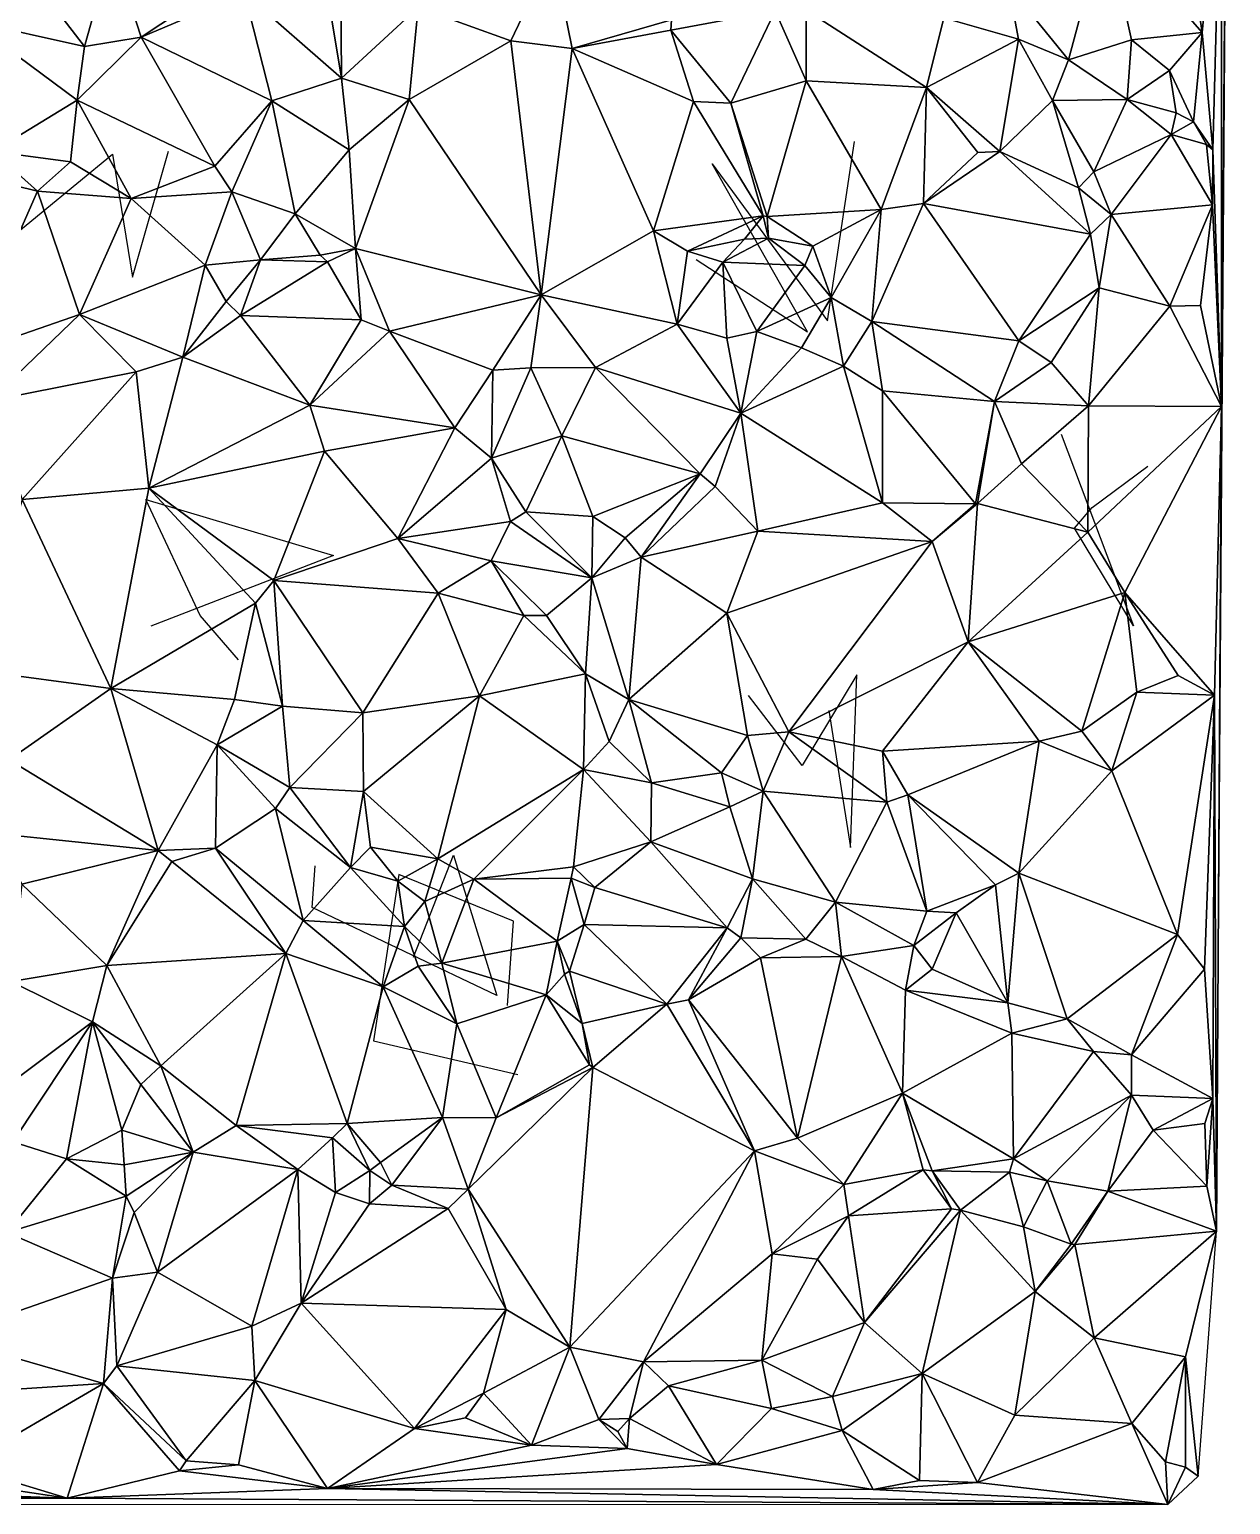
# Model space of a CAD drawing. Header units: metres. Extents: x -15 to 15, y -15.3 to 15.6.
# Drawn here: x 4.77 to 14.99, y -14.99 to -2.43 of the extents above; entities that cross this region are included whole.
import ezdxf

# ---------------------------------------------------------------- set-up
doc = ezdxf.new("R2010")
doc.units = ezdxf.units.M
doc.layers.add('CRACKS', color=1, linetype='Continuous')
doc.layers.add('STREET_MESH', color=7, linetype='Continuous')

msp = doc.modelspace()

# ---------------------------------------------------------------- linework, layer by layer
at = {"layer": 'CRACKS'}
for points in [[(4.381, -2.741, 0.1), (4.259, -4.491, 0.1), (5.475, -3.493, 0.1), (5.645, -4.541, 0.1), (5.953, -3.468, 0.1)], [(10.441, -4.391, 0.1), (11.39, -5.005, 0.1), (10.579, -3.575, 0.1), (11.559, -4.911, 0.1), (11.79, -3.386, 0.1)], [(13.547, -5.876, 0.1), (14.163, -7.507, 0.1), (13.66, -6.678, 0.1), (13.811, -6.5, 0.1), (14.285, -6.15, 0.1)], [(6.548, -7.797, 0.1), (6.222, -7.419, 0.1), (5.761, -6.433, 0.1), (7.357, -6.908, 0.1), (5.802, -7.512, 0.1)], [(11.571, -8.228, 0.1), (11.755, -9.394, 0.1), (11.808, -7.924, 0.1), (11.343, -8.695, 0.1), (10.886, -8.1, 0.1)], [(8.037, -10.327, 0.1), (8.377, -9.46, 0.1), (8.747, -10.653, 0.1), (7.174, -9.905, 0.1), (7.201, -9.549, 0.1)], [(8.836, -10.739, 0.1), (8.888, -10.02, 0.1), (7.911, -9.624, 0.1), (7.696, -11.04, 0.1), (8.924, -11.327, 0.1)]]:
    msp.add_polyline3d(points, dxfattribs=at)
at = {"layer": 'STREET_MESH'}
for points in [[(14.912, -5.642), (14.868, -12.658), (14.988, 4.239)], [(14.911, -0.717), (14.912, -5.642), (14.988, 4.239)], [(14.746, -2.459), (14.911, -0.717), (14.506, -0.858)], [(14.911, -0.717), (14.746, -2.459), (14.838, -3.458)], [(14.912, -5.642), (14.911, -0.717), (14.838, -3.458)], [(13.925, -1.519), (14.746, -2.459), (14.506, -0.858)], [(13.098, -2.06), (13.609, -2.692), (13.925, -1.519)], [(13.925, -1.519), (13.609, -2.692), (14.146, -2.522)], [(14.746, -2.459), (13.925, -1.519), (14.146, -2.522)], [(5.473, -1.738), (4.806, -2.015), (5.237, -2.578)], [(5.473, -1.738), (5.237, -2.578), (5.721, -2.498)], [(6.398, -2.046), (5.473, -1.738), (5.721, -2.498)], [(6.6, -2.124), (7.423, -2.848), (7.229, -1.665)], [(7.423, -2.848), (7.415, -1.674), (7.229, -1.665)], [(7.415, -1.674), (7.423, -2.848), (8.076, -2.246)], [(8.866, -2.529), (9.223, -1.78), (8.076, -2.246)], [(9.223, -1.78), (8.866, -2.529), (9.386, -2.596)], [(10.233, -2.351), (9.223, -1.78), (9.386, -2.596)], [(5.237, -2.578), (4.806, -2.015), (4.269, -2.362)], [(6.6, -2.124), (6.398, -2.046), (5.721, -2.498)], [(6.833, -3.039), (6.6, -2.124), (5.721, -2.498)], [(6.833, -3.039), (7.423, -2.848), (6.6, -2.124)], [(13.183, -2.516), (13.098, -2.06), (12.55, -2.334)], [(13.609, -2.692), (13.098, -2.06), (13.183, -2.516)], [(8.076, -2.246), (7.423, -2.848), (7.999, -3.028)], [(8.866, -2.529), (8.076, -2.246), (7.999, -3.028)], [(5.174, -3.033), (5.237, -2.578), (4.269, -2.362)], [(4.459, -3.47), (5.174, -3.033), (4.269, -2.362)], [(10.225, -2.438), (10.233, -2.351), (9.386, -2.596)], [(10.233, -2.351), (10.225, -2.438), (11.114, -2.273)], [(10.225, -2.438), (10.736, -3.06), (11.114, -2.273)], [(10.736, -3.06), (11.378, -2.869), (11.114, -2.273)], [(11.378, -2.869), (11.378, -2.267), (11.114, -2.273)], [(12.55, -2.334), (11.378, -2.267), (12.401, -2.927)], [(11.378, -2.267), (11.378, -2.869), (12.401, -2.927)], [(13.183, -2.516), (12.55, -2.334), (12.401, -2.927)], [(5.237, -2.578), (5.174, -3.033), (5.721, -2.498)], [(5.174, -3.033), (6.347, -3.595), (5.721, -2.498)], [(6.347, -3.595), (6.833, -3.039), (5.721, -2.498)], [(10.419, -3.046), (10.225, -2.438), (9.386, -2.596)], [(10.419, -3.046), (10.736, -3.06), (10.225, -2.438)], [(14.468, -2.781), (14.746, -2.459), (14.146, -2.522)], [(14.468, -2.781), (14.673, -3.219), (14.746, -2.459)], [(14.746, -2.459), (14.673, -3.219), (14.838, -3.458)], [(8.866, -2.529), (7.999, -3.028), (9.124, -4.692)], [(9.386, -2.596), (8.866, -2.529), (9.124, -4.692)], [(10.079, -4.147), (9.386, -2.596), (9.124, -4.692)], [(10.079, -4.147), (10.419, -3.046), (9.386, -2.596)], [(13.026, -3.471), (13.183, -2.516), (12.401, -2.927)], [(13.183, -2.516), (13.026, -3.471), (13.474, -3.038)], [(13.609, -2.692), (13.183, -2.516), (13.474, -3.038)], [(13.609, -2.692), (14.109, -3.028), (14.146, -2.522)], [(14.109, -3.028), (14.468, -2.781), (14.146, -2.522)], [(14.109, -3.028), (13.609, -2.692), (13.474, -3.038)], [(7.423, -2.848), (6.833, -3.039), (7.489, -3.457)], [(7.423, -2.848), (7.489, -3.457), (7.999, -3.028)], [(11.046, -4.023), (11.378, -2.869), (10.736, -3.06)], [(11.046, -4.023), (12.015, -3.966), (11.378, -2.869)], [(11.378, -2.869), (12.015, -3.966), (12.401, -2.927)], [(14.109, -3.028), (14.526, -3.143), (14.468, -2.781)], [(14.468, -2.781), (14.526, -3.143), (14.673, -3.219)], [(12.015, -3.966), (12.375, -3.914), (12.401, -2.927)], [(12.375, -3.914), (12.839, -3.48), (12.401, -2.927)], [(12.839, -3.48), (13.026, -3.471), (12.401, -2.927)], [(4.459, -3.47), (5.119, -3.56), (5.174, -3.033)], [(5.174, -3.033), (5.119, -3.56), (5.634, -3.871)], [(6.347, -3.595), (5.174, -3.033), (5.634, -3.871)], [(6.347, -3.595), (6.492, -3.814), (6.833, -3.039)], [(6.833, -3.039), (6.492, -3.814), (7.03, -4.003)], [(7.489, -3.457), (6.833, -3.039), (7.03, -4.003)], [(7.999, -3.028), (7.489, -3.457), (7.543, -4.298)], [(7.999, -3.028), (7.543, -4.298), (9.124, -4.692)], [(11.013, -4.02), (10.419, -3.046), (10.079, -4.147)], [(10.419, -3.046), (11.013, -4.02), (10.736, -3.06)], [(11.013, -4.02), (11.046, -4.023), (10.736, -3.06)], [(13.026, -3.471), (13.695, -3.78), (13.474, -3.038)], [(13.824, -3.644), (14.109, -3.028), (13.474, -3.038)], [(13.695, -3.78), (13.824, -3.644), (13.474, -3.038)], [(13.824, -3.644), (14.483, -3.326), (14.109, -3.028)], [(14.483, -3.326), (14.526, -3.143), (14.109, -3.028)], [(14.526, -3.143), (14.483, -3.326), (14.673, -3.219)], [(14.483, -3.326), (14.784, -3.413), (14.673, -3.219)], [(14.673, -3.219), (14.784, -3.413), (14.838, -3.458)], [(14.483, -3.326), (13.824, -3.644), (13.972, -4.006)], [(14.835, -3.926), (14.483, -3.326), (13.972, -4.006)], [(14.483, -3.326), (14.835, -3.926), (14.784, -3.413)], [(4.837, -3.809), (4.459, -3.47), (4.431, -3.709)], [(5.119, -3.56), (4.459, -3.47), (4.837, -3.809)], [(7.543, -4.298), (7.489, -3.457), (7.03, -4.003)], [(13.026, -3.471), (12.839, -3.48), (12.375, -3.914)], [(13.797, -4.174), (13.026, -3.471), (12.375, -3.914)], [(13.797, -4.174), (13.695, -3.78), (13.026, -3.471)], [(14.784, -3.413), (14.835, -3.926), (14.838, -3.458)], [(14.835, -3.926), (14.912, -5.642), (14.838, -3.458)], [(5.119, -3.56), (4.837, -3.809), (5.634, -3.871)], [(6.492, -3.814), (6.347, -3.595), (5.634, -3.871)], [(4.837, -3.809), (4.431, -3.709), (4.229, -5.194)], [(13.824, -3.644), (13.695, -3.78), (13.972, -4.006)], [(4.837, -3.809), (4.229, -5.194), (5.196, -4.859)], [(5.634, -3.871), (4.837, -3.809), (5.196, -4.859)], [(6.265, -4.438), (5.634, -3.871), (5.196, -4.859)], [(6.265, -4.438), (6.492, -3.814), (5.634, -3.871)], [(6.492, -3.814), (6.265, -4.438), (6.736, -4.393)], [(6.492, -3.814), (6.736, -4.393), (7.03, -4.003)], [(13.695, -3.78), (13.797, -4.174), (13.972, -4.006)], [(6.736, -4.393), (7.244, -4.353), (7.03, -4.003)], [(7.244, -4.353), (7.543, -4.298), (7.03, -4.003)], [(12.015, -3.966), (11.046, -4.023), (11.435, -4.278)], [(11.59, -4.714), (12.015, -3.966), (11.435, -4.278)], [(12.015, -3.966), (11.59, -4.714), (11.937, -4.918)], [(11.937, -4.918), (13.188, -5.081), (12.375, -3.914)], [(12.015, -3.966), (11.937, -4.918), (12.375, -3.914)], [(13.188, -5.081), (13.797, -4.174), (12.375, -3.914)], [(13.972, -4.006), (13.797, -4.174), (13.872, -4.631)], [(14.472, -4.787), (13.972, -4.006), (13.872, -4.631)], [(14.472, -4.787), (14.835, -3.926), (13.972, -4.006)], [(14.835, -3.926), (14.472, -4.787), (14.734, -4.781)], [(14.835, -3.926), (14.734, -4.781), (14.912, -5.642)], [(10.367, -4.32), (11.013, -4.02), (10.079, -4.147)], [(10.853, -4.218), (11.013, -4.02), (10.367, -4.32)], [(11.056, -4.21), (11.013, -4.02), (10.853, -4.218)], [(11.046, -4.023), (11.013, -4.02), (11.056, -4.21)], [(11.046, -4.023), (11.056, -4.21), (11.435, -4.278)], [(10.281, -4.94), (10.079, -4.147), (9.124, -4.692)], [(10.367, -4.32), (10.079, -4.147), (10.281, -4.94)], [(10.669, -4.414), (10.853, -4.218), (10.367, -4.32)], [(10.669, -4.414), (11.056, -4.21), (10.853, -4.218)], [(11.056, -4.21), (10.669, -4.414), (11.366, -4.442)], [(11.056, -4.21), (11.366, -4.442), (11.435, -4.278)], [(13.797, -4.174), (13.188, -5.081), (13.872, -4.631)], [(6.265, -4.438), (6.443, -4.748), (6.736, -4.393)], [(6.736, -4.393), (6.443, -4.748), (6.565, -4.868)], [(6.736, -4.393), (6.565, -4.868), (7.306, -4.411)], [(7.244, -4.353), (6.736, -4.393), (7.306, -4.411)], [(7.244, -4.353), (7.306, -4.411), (7.543, -4.298)], [(7.306, -4.411), (7.593, -4.903), (7.543, -4.298)], [(7.543, -4.298), (7.834, -4.999), (9.124, -4.692)], [(7.543, -4.298), (7.593, -4.903), (7.834, -4.999)], [(10.669, -4.414), (10.367, -4.32), (10.281, -4.94)], [(11.366, -4.442), (11.59, -4.714), (11.435, -4.278)], [(6.075, -5.222), (6.265, -4.438), (5.196, -4.859)], [(6.443, -4.748), (6.265, -4.438), (6.075, -5.222)], [(6.565, -4.868), (7.593, -4.903), (7.306, -4.411)], [(10.703, -5.06), (10.669, -4.414), (10.281, -4.94)], [(10.669, -4.414), (10.703, -5.06), (10.958, -5.002)], [(11.366, -4.442), (10.669, -4.414), (10.958, -5.002)], [(11.59, -4.714), (11.366, -4.442), (10.958, -5.002)], [(13.188, -5.081), (13.462, -5.267), (13.872, -4.631)], [(13.462, -5.267), (13.781, -5.636), (13.872, -4.631)], [(13.781, -5.636), (14.472, -4.787), (13.872, -4.631)], [(6.443, -4.748), (6.075, -5.222), (6.565, -4.868)], [(7.834, -4.999), (8.713, -5.332), (9.124, -4.692)], [(8.713, -5.332), (9.035, -5.311), (9.124, -4.692)], [(9.035, -5.311), (9.585, -5.31), (9.124, -4.692)], [(9.585, -5.31), (10.281, -4.94), (9.124, -4.692)], [(11.59, -4.714), (10.958, -5.002), (11.337, -5.141)], [(11.695, -5.297), (11.59, -4.714), (11.337, -5.141)], [(11.937, -4.918), (11.59, -4.714), (11.695, -5.297)], [(4.229, -5.194), (4.43, -5.593), (5.196, -4.859)], [(4.43, -5.593), (5.677, -5.346), (5.196, -4.859)], [(5.677, -5.346), (6.075, -5.222), (5.196, -4.859)], [(6.075, -5.222), (7.154, -5.629), (6.565, -4.868)], [(7.154, -5.629), (7.593, -4.903), (6.565, -4.868)], [(14.472, -4.787), (13.781, -5.636), (14.912, -5.642)], [(14.734, -4.781), (14.472, -4.787), (14.912, -5.642)], [(7.593, -4.903), (7.154, -5.629), (7.834, -4.999)], [(7.154, -5.629), (8.389, -5.824), (7.834, -4.999)], [(8.389, -5.824), (8.713, -5.332), (7.834, -4.999)], [(9.585, -5.31), (10.821, -5.697), (10.281, -4.94)], [(10.821, -5.697), (10.703, -5.06), (10.281, -4.94)], [(10.703, -5.06), (10.821, -5.697), (10.958, -5.002)], [(10.958, -5.002), (10.821, -5.697), (11.337, -5.141)], [(11.937, -4.918), (11.695, -5.297), (12.028, -5.507)], [(12.98, -5.598), (11.937, -4.918), (12.028, -5.507)], [(11.937, -4.918), (12.98, -5.598), (13.188, -5.081)], [(10.821, -5.697), (11.695, -5.297), (11.337, -5.141)], [(12.98, -5.598), (13.462, -5.267), (13.188, -5.081)], [(6.075, -5.222), (5.677, -5.346), (5.786, -6.336)], [(7.154, -5.629), (6.075, -5.222), (5.786, -6.336)], [(13.462, -5.267), (12.98, -5.598), (13.781, -5.636)], [(5.677, -5.346), (4.43, -5.593), (4.708, -6.432)], [(5.677, -5.346), (4.708, -6.432), (5.786, -6.336)], [(8.7, -6.082), (8.713, -5.332), (8.389, -5.824)], [(9.035, -5.311), (8.7, -6.082), (9.298, -5.891)], [(8.713, -5.332), (8.7, -6.082), (9.035, -5.311)], [(9.585, -5.31), (9.035, -5.311), (9.298, -5.891)], [(10.477, -6.213), (9.585, -5.31), (9.298, -5.891)], [(10.477, -6.213), (10.821, -5.697), (9.585, -5.31)], [(11.695, -5.297), (10.821, -5.697), (12.026, -6.46)], [(12.028, -5.507), (11.695, -5.297), (12.026, -6.46)], [(12.028, -5.507), (12.026, -6.46), (12.818, -6.469)], [(12.98, -5.598), (12.028, -5.507), (12.818, -6.469)], [(7.281, -6.02), (7.154, -5.629), (5.786, -6.336)], [(7.154, -5.629), (7.281, -6.02), (8.389, -5.824)], [(12.836, -6.466), (12.98, -5.598), (12.818, -6.469)], [(12.98, -5.598), (12.836, -6.466), (13.211, -6.13)], [(13.781, -5.636), (12.98, -5.598), (13.211, -6.13)], [(13.775, -6.712), (13.781, -5.636), (13.211, -6.13)], [(13.781, -5.636), (13.775, -6.712), (14.912, -5.642)], [(13.775, -6.712), (14.089, -7.224), (14.912, -5.642)], [(14.912, -5.642), (14.089, -7.224), (14.852, -8.097)], [(14.912, -5.642), (14.852, -8.097), (14.868, -12.658)], [(10.821, -5.697), (10.477, -6.213), (10.603, -6.322)], [(10.966, -6.703), (10.821, -5.697), (10.603, -6.322)], [(10.821, -5.697), (10.966, -6.703), (12.026, -6.46)], [(7.281, -6.02), (7.905, -6.765), (8.389, -5.824)], [(7.905, -6.765), (8.7, -6.082), (8.389, -5.824)], [(8.7, -6.082), (8.993, -6.539), (9.298, -5.891)], [(8.993, -6.539), (9.564, -6.577), (9.298, -5.891)], [(9.564, -6.577), (10.477, -6.213), (9.298, -5.891)], [(6.849, -7.122), (7.281, -6.02), (5.786, -6.336)], [(7.281, -6.02), (6.849, -7.122), (7.905, -6.765)], [(8.7, -6.082), (7.905, -6.765), (8.861, -6.621)], [(8.993, -6.539), (8.7, -6.082), (8.861, -6.621)], [(12.836, -6.466), (13.775, -6.712), (13.211, -6.13)], [(9.837, -6.758), (10.477, -6.213), (9.564, -6.577)], [(9.837, -6.758), (9.975, -6.923), (10.477, -6.213)], [(10.477, -6.213), (9.975, -6.923), (10.603, -6.322)], [(4.708, -6.432), (5.461, -8.04), (5.786, -6.336)], [(5.461, -8.04), (6.693, -7.316), (5.786, -6.336)], [(6.693, -7.316), (6.849, -7.122), (5.786, -6.336)], [(9.975, -6.923), (10.966, -6.703), (10.603, -6.322)], [(5.461, -8.04), (4.708, -6.432), (4.316, -7.887)], [(10.966, -6.703), (12.45, -6.791), (12.026, -6.46)], [(12.026, -6.46), (12.45, -6.791), (12.818, -6.469)], [(12.45, -6.791), (12.836, -6.466), (12.818, -6.469)], [(12.836, -6.466), (12.45, -6.791), (12.755, -7.644)], [(13.775, -6.712), (12.836, -6.466), (12.755, -7.644)], [(7.905, -6.765), (8.699, -6.955), (8.861, -6.621)], [(8.699, -6.955), (9.554, -7.099), (8.861, -6.621)], [(9.554, -7.099), (8.993, -6.539), (8.861, -6.621)], [(9.564, -6.577), (8.993, -6.539), (9.554, -7.099)], [(9.837, -6.758), (9.564, -6.577), (9.554, -7.099)], [(7.905, -6.765), (6.849, -7.122), (8.247, -7.23)], [(8.699, -6.955), (7.905, -6.765), (8.247, -7.23)], [(9.975, -6.923), (9.837, -6.758), (9.554, -7.099)], [(10.966, -6.703), (9.975, -6.923), (10.703, -7.399)], [(10.966, -6.703), (10.703, -7.399), (12.45, -6.791)], [(13.775, -6.712), (12.755, -7.644), (14.089, -7.224)], [(12.45, -6.791), (10.703, -7.399), (11.23, -8.411)], [(12.45, -6.791), (11.23, -8.411), (12.755, -7.644)], [(8.976, -7.419), (8.699, -6.955), (8.247, -7.23)], [(9.554, -7.099), (8.699, -6.955), (9.168, -7.42)], [(8.699, -6.955), (8.976, -7.419), (9.168, -7.42)], [(9.975, -6.923), (9.554, -7.099), (9.87, -8.136)], [(10.703, -7.399), (9.975, -6.923), (9.87, -8.136)], [(6.921, -8.192), (6.849, -7.122), (6.693, -7.316)], [(6.849, -7.122), (7.605, -8.249), (8.247, -7.23)], [(6.849, -7.122), (6.921, -8.192), (7.605, -8.249)], [(9.499, -7.915), (9.554, -7.099), (9.168, -7.42)], [(9.554, -7.099), (9.499, -7.915), (9.87, -8.136)], [(7.605, -8.249), (8.598, -8.103), (8.247, -7.23)], [(8.598, -8.103), (8.976, -7.419), (8.247, -7.23)], [(12.755, -7.644), (13.724, -8.403), (14.089, -7.224)], [(13.724, -8.403), (14.191, -8.071), (14.089, -7.224)], [(14.089, -7.224), (14.543, -7.931), (14.852, -8.097)], [(14.191, -8.071), (14.543, -7.931), (14.089, -7.224)], [(5.461, -8.04), (6.514, -8.135), (6.693, -7.316)], [(6.514, -8.135), (6.921, -8.192), (6.693, -7.316)], [(10.703, -7.399), (9.87, -8.136), (10.878, -8.442)], [(11.23, -8.411), (10.703, -7.399), (10.878, -8.442)], [(9.499, -7.915), (8.976, -7.419), (8.598, -8.103)], [(8.976, -7.419), (9.499, -7.915), (9.168, -7.42)], [(12.755, -7.644), (11.23, -8.411), (12.028, -8.573)], [(12.755, -7.644), (12.028, -8.573), (13.361, -8.49)], [(13.724, -8.403), (12.755, -7.644), (13.361, -8.49)], [(4.596, -8.647), (5.461, -8.04), (4.316, -7.887)], [(9.484, -8.731), (9.499, -7.915), (8.598, -8.103)], [(9.484, -8.731), (9.702, -8.491), (9.499, -7.915)], [(9.499, -7.915), (9.702, -8.491), (9.87, -8.136)], [(14.543, -7.931), (14.191, -8.071), (14.852, -8.097)], [(5.461, -8.04), (4.596, -8.647), (5.864, -9.419)], [(6.367, -8.521), (5.461, -8.04), (5.864, -9.419)], [(6.514, -8.135), (5.461, -8.04), (6.367, -8.521)], [(6.921, -8.192), (6.514, -8.135), (6.367, -8.521)], [(7.605, -8.249), (7.612, -8.919), (8.598, -8.103)], [(7.612, -8.919), (8.243, -9.491), (8.598, -8.103)], [(8.243, -9.491), (9.484, -8.731), (8.598, -8.103)], [(9.702, -8.491), (10.062, -8.843), (9.87, -8.136)], [(9.87, -8.136), (10.658, -8.759), (10.878, -8.442)], [(10.062, -8.843), (10.658, -8.759), (9.87, -8.136)], [(14.191, -8.071), (13.724, -8.403), (13.979, -8.742)], [(14.191, -8.071), (13.979, -8.742), (14.852, -8.097)], [(13.979, -8.742), (14.536, -10.134), (14.852, -8.097)], [(14.536, -10.134), (14.766, -10.431), (14.852, -8.097)], [(14.766, -10.431), (14.839, -11.531), (14.852, -8.097)], [(14.852, -8.097), (14.839, -11.531), (14.868, -12.658)], [(6.986, -8.883), (6.921, -8.192), (6.367, -8.521)], [(6.921, -8.192), (6.986, -8.883), (7.605, -8.249)], [(6.986, -8.883), (7.612, -8.919), (7.605, -8.249)], [(13.979, -8.742), (13.724, -8.403), (13.361, -8.49)], [(6.353, -9.399), (6.367, -8.521), (5.864, -9.419)], [(6.367, -8.521), (6.353, -9.399), (6.864, -9.062)], [(6.986, -8.883), (6.367, -8.521), (6.864, -9.062)], [(9.702, -8.491), (9.484, -8.731), (10.062, -8.843)], [(10.658, -8.759), (11.012, -8.916), (10.878, -8.442)], [(11.012, -8.916), (11.23, -8.411), (10.878, -8.442)], [(11.012, -8.916), (12.065, -9.007), (11.23, -8.411)], [(11.23, -8.411), (12.065, -9.007), (12.028, -8.573)], [(12.028, -8.573), (12.242, -8.945), (13.361, -8.49)], [(12.242, -8.945), (13.188, -9.612), (13.361, -8.49)], [(13.188, -9.612), (13.979, -8.742), (13.361, -8.49)], [(4.596, -8.647), (4.449, -9.272), (5.864, -9.419)], [(12.065, -9.007), (12.242, -8.945), (12.028, -8.573)], [(8.55, -9.664), (9.484, -8.731), (8.243, -9.491)], [(9.484, -8.731), (8.55, -9.664), (9.398, -9.56)], [(10.056, -9.345), (9.484, -8.731), (9.398, -9.56)], [(10.062, -8.843), (9.484, -8.731), (10.056, -9.345)], [(10.658, -8.759), (10.062, -8.843), (10.727, -9.047)], [(11.012, -8.916), (10.658, -8.759), (10.727, -9.047)], [(13.188, -9.612), (14.536, -10.134), (13.979, -8.742)], [(7.502, -9.564), (6.986, -8.883), (6.864, -9.062)], [(7.612, -8.919), (6.986, -8.883), (7.502, -9.564)], [(10.727, -9.047), (10.062, -8.843), (10.056, -9.345)], [(7.67, -9.392), (7.612, -8.919), (7.502, -9.564)], [(7.612, -8.919), (7.67, -9.392), (8.243, -9.491)], [(10.92, -9.662), (11.012, -8.916), (10.727, -9.047)], [(11.628, -9.858), (11.012, -8.916), (10.92, -9.662)], [(11.012, -8.916), (11.628, -9.858), (12.065, -9.007)], [(11.628, -9.858), (12.405, -9.935), (12.065, -9.007)], [(12.065, -9.007), (12.405, -9.935), (12.242, -8.945)], [(13.188, -9.612), (12.242, -8.945), (12.99, -9.711)], [(12.242, -8.945), (12.405, -9.935), (12.99, -9.711)], [(6.353, -9.399), (7.099, -10.016), (6.864, -9.062)], [(7.099, -10.016), (7.502, -9.564), (6.864, -9.062)], [(10.92, -9.662), (10.727, -9.047), (10.056, -9.345)], [(4.449, -9.272), (4.704, -9.706), (5.864, -9.419)], [(5.98, -9.514), (6.353, -9.399), (5.864, -9.419)], [(6.353, -9.399), (5.98, -9.514), (6.95, -10.297)], [(7.099, -10.016), (6.353, -9.399), (6.95, -10.297)], [(7.905, -9.682), (7.67, -9.392), (7.502, -9.564)], [(7.67, -9.392), (7.905, -9.682), (8.243, -9.491)], [(9.581, -9.734), (10.056, -9.345), (9.398, -9.56)], [(10.056, -9.345), (9.581, -9.734), (10.705, -10.078)], [(10.92, -9.662), (10.056, -9.345), (10.705, -10.078)], [(4.704, -9.706), (5.428, -10.399), (5.864, -9.419)], [(5.428, -10.399), (5.98, -9.514), (5.864, -9.419)], [(5.98, -9.514), (5.428, -10.399), (6.95, -10.297)], [(7.905, -9.682), (8.134, -9.855), (8.243, -9.491)], [(8.134, -9.855), (8.55, -9.664), (8.243, -9.491)], [(7.099, -10.016), (7.96, -10.066), (7.502, -9.564)], [(7.96, -10.066), (7.905, -9.682), (7.502, -9.564)], [(8.134, -9.855), (8.278, -10.378), (8.55, -9.664)], [(8.55, -9.664), (8.278, -10.378), (9.258, -10.192)], [(8.55, -9.664), (9.378, -9.654), (9.398, -9.56)], [(9.378, -9.654), (8.55, -9.664), (9.258, -10.192)], [(9.488, -10.049), (9.378, -9.654), (9.258, -10.192)], [(9.378, -9.654), (9.581, -9.734), (9.398, -9.56)], [(9.581, -9.734), (9.378, -9.654), (9.488, -10.049)], [(10.822, -10.163), (10.92, -9.662), (10.705, -10.078)], [(10.822, -10.163), (11.376, -10.174), (10.92, -9.662)], [(11.376, -10.174), (11.628, -9.858), (10.92, -9.662)], [(13.095, -10.716), (13.188, -9.612), (12.99, -9.711)], [(13.095, -10.716), (13.599, -10.851), (13.188, -9.612)], [(13.599, -10.851), (14.536, -10.134), (13.188, -9.612)], [(5.428, -10.399), (4.704, -9.706), (4.613, -10.534)], [(8.134, -9.855), (7.905, -9.682), (7.96, -10.066)], [(9.581, -9.734), (9.488, -10.049), (10.705, -10.078)], [(12.405, -9.935), (12.654, -9.949), (12.99, -9.711)], [(12.654, -9.949), (13.095, -10.716), (12.99, -9.711)], [(8.278, -10.378), (8.134, -9.855), (7.96, -10.066)], [(11.628, -9.858), (11.376, -10.174), (11.679, -10.322)], [(12.295, -10.228), (11.628, -9.858), (11.679, -10.322)], [(11.628, -9.858), (12.295, -10.228), (12.405, -9.935)], [(7.779, -10.581), (7.099, -10.016), (6.95, -10.297)], [(7.96, -10.066), (7.099, -10.016), (7.779, -10.581)], [(12.405, -9.935), (12.295, -10.228), (12.654, -9.949)], [(12.295, -10.228), (12.451, -10.431), (12.654, -9.949)], [(12.451, -10.431), (13.095, -10.716), (12.654, -9.949)], [(8.077, -10.404), (7.96, -10.066), (7.779, -10.581)], [(8.077, -10.404), (8.278, -10.378), (7.96, -10.066)], [(9.364, -10.447), (9.488, -10.049), (9.258, -10.192)], [(9.364, -10.447), (10.193, -10.728), (9.488, -10.049)], [(9.488, -10.049), (10.193, -10.728), (10.705, -10.078)], [(10.193, -10.728), (10.377, -10.69), (10.705, -10.078)], [(10.377, -10.69), (10.822, -10.163), (10.705, -10.078)], [(10.822, -10.163), (10.377, -10.69), (10.99, -10.332)], [(11.376, -10.174), (10.822, -10.163), (10.99, -10.332)], [(13.599, -10.851), (14.147, -11.159), (14.536, -10.134)], [(14.536, -10.134), (14.147, -11.159), (14.766, -10.431)], [(8.278, -10.378), (9.165, -10.649), (9.258, -10.192)], [(9.165, -10.649), (9.322, -10.473), (9.258, -10.192)], [(9.322, -10.473), (9.364, -10.447), (9.258, -10.192)], [(11.376, -10.174), (10.99, -10.332), (11.679, -10.322)], [(12.295, -10.228), (11.679, -10.322), (12.223, -10.608)], [(12.451, -10.431), (12.295, -10.228), (12.223, -10.608)], [(5.306, -10.879), (5.428, -10.399), (4.613, -10.534)], [(5.428, -10.399), (5.306, -10.879), (5.887, -11.252)], [(6.95, -10.297), (5.428, -10.399), (5.887, -11.252)], [(6.527, -11.759), (6.95, -10.297), (5.887, -11.252)], [(6.95, -10.297), (6.527, -11.759), (7.474, -11.742)], [(7.779, -10.581), (6.95, -10.297), (7.474, -11.742)], [(8.077, -10.404), (7.779, -10.581), (8.405, -10.896)], [(8.278, -10.378), (8.077, -10.404), (8.405, -10.896)], [(9.165, -10.649), (8.278, -10.378), (8.405, -10.896)], [(10.99, -10.332), (10.377, -10.69), (11.305, -11.869)], [(10.99, -10.332), (11.305, -11.869), (11.679, -10.322)], [(11.305, -11.869), (12.198, -11.486), (11.679, -10.322)], [(11.679, -10.322), (12.198, -11.486), (12.223, -10.608)], [(4.266, -11.655), (5.306, -10.879), (4.613, -10.534)], [(9.472, -10.892), (9.322, -10.473), (9.165, -10.649)], [(9.364, -10.447), (9.322, -10.473), (9.472, -10.892)], [(10.193, -10.728), (9.364, -10.447), (9.472, -10.892)], [(13.095, -10.716), (12.451, -10.431), (12.223, -10.608)], [(14.147, -11.159), (14.839, -11.531), (14.766, -10.431)], [(8.283, -11.691), (7.779, -10.581), (7.474, -11.742)], [(7.779, -10.581), (8.283, -11.691), (8.405, -10.896)], [(8.739, -11.694), (9.165, -10.649), (8.405, -10.896)], [(9.533, -11.244), (9.165, -10.649), (8.739, -11.694)], [(9.533, -11.244), (9.472, -10.892), (9.165, -10.649)], [(12.198, -11.486), (13.127, -10.974), (12.223, -10.608)], [(13.127, -10.974), (13.095, -10.716), (12.223, -10.608)], [(10.193, -10.728), (9.472, -10.892), (9.563, -11.265)], [(10.938, -11.976), (10.193, -10.728), (9.563, -11.265)], [(10.377, -10.69), (10.193, -10.728), (10.938, -11.976)], [(10.377, -10.69), (10.938, -11.976), (11.305, -11.869)], [(13.599, -10.851), (13.095, -10.716), (13.127, -10.974)], [(5.306, -10.879), (4.266, -11.655), (4.627, -11.9)], [(5.084, -12.043), (5.306, -10.879), (4.627, -11.9)], [(5.306, -10.879), (5.084, -12.043), (5.554, -11.801)], [(5.306, -10.879), (5.716, -11.412), (5.887, -11.252)], [(5.716, -11.412), (5.306, -10.879), (5.554, -11.801)], [(8.283, -11.691), (8.739, -11.694), (8.405, -10.896)], [(9.472, -10.892), (9.533, -11.244), (9.563, -11.265)], [(13.822, -11.13), (13.599, -10.851), (13.127, -10.974)], [(14.147, -11.159), (13.599, -10.851), (13.822, -11.13)], [(12.198, -11.486), (13.142, -12.043), (13.127, -10.974)], [(13.142, -12.043), (13.822, -11.13), (13.127, -10.974)], [(13.822, -11.13), (13.142, -12.043), (14.147, -11.503)], [(14.147, -11.159), (13.822, -11.13), (14.147, -11.503)], [(14.147, -11.159), (14.147, -11.503), (14.839, -11.531)], [(5.716, -11.412), (6.163, -11.986), (5.887, -11.252)], [(6.163, -11.986), (6.527, -11.759), (5.887, -11.252)], [(8.739, -11.694), (8.503, -12.302), (9.563, -11.265)], [(8.503, -12.302), (9.367, -13.646), (9.563, -11.265)], [(9.533, -11.244), (8.739, -11.694), (9.563, -11.265)], [(9.367, -13.646), (10.938, -11.976), (9.563, -11.265)], [(5.716, -11.412), (5.554, -11.801), (6.163, -11.986)], [(11.699, -12.262), (12.198, -11.486), (11.305, -11.869)], [(12.198, -11.486), (11.699, -12.262), (12.374, -12.136)], [(12.449, -12.146), (12.198, -11.486), (12.374, -12.136)], [(13.142, -12.043), (12.198, -11.486), (12.449, -12.146)], [(14.147, -11.503), (13.142, -12.043), (13.427, -12.23)], [(14.147, -11.503), (13.427, -12.23), (13.944, -12.32)], [(14.33, -11.801), (14.147, -11.503), (13.944, -12.32)], [(14.147, -11.503), (14.33, -11.801), (14.839, -11.531)], [(14.33, -11.801), (14.769, -11.742), (14.839, -11.531)], [(14.769, -11.742), (14.786, -12.275), (14.839, -11.531)], [(14.839, -11.531), (14.786, -12.275), (14.868, -12.658)], [(7.054, -12.134), (6.527, -11.759), (6.163, -11.986)], [(6.527, -11.759), (7.349, -11.866), (7.474, -11.742)], [(7.054, -12.134), (7.349, -11.866), (6.527, -11.759)], [(7.349, -11.866), (7.665, -12.142), (7.474, -11.742)], [(7.755, -12.074), (8.283, -11.691), (7.474, -11.742)], [(7.665, -12.142), (7.755, -12.074), (7.474, -11.742)], [(7.853, -12.267), (8.283, -11.691), (7.755, -12.074)], [(7.853, -12.267), (8.503, -12.302), (8.283, -11.691)], [(8.283, -11.691), (8.503, -12.302), (8.739, -11.694)], [(14.769, -11.742), (14.33, -11.801), (14.786, -12.275)], [(4.579, -12.672), (5.084, -12.043), (4.627, -11.9)], [(5.084, -12.043), (5.574, -12.096), (5.554, -11.801)], [(5.554, -11.801), (5.574, -12.096), (6.163, -11.986)], [(7.349, -11.866), (7.054, -12.134), (7.373, -12.329)], [(7.665, -12.142), (7.349, -11.866), (7.373, -12.329)], [(10.938, -11.976), (11.699, -12.262), (11.305, -11.869)], [(14.786, -12.275), (14.33, -11.801), (13.944, -12.32)], [(5.592, -12.361), (5.084, -12.043), (4.579, -12.672)], [(5.084, -12.043), (5.592, -12.361), (5.574, -12.096)], [(5.574, -12.096), (5.592, -12.361), (6.163, -11.986)], [(5.592, -12.361), (5.661, -12.501), (6.163, -11.986)], [(6.163, -11.986), (5.661, -12.501), (5.858, -13.007)], [(7.054, -12.134), (6.163, -11.986), (5.858, -13.007)], [(9.367, -13.646), (9.995, -13.771), (10.938, -11.976)], [(10.938, -11.976), (9.995, -13.771), (11.088, -12.852)], [(11.699, -12.262), (10.938, -11.976), (11.088, -12.852)], [(13.142, -12.043), (12.449, -12.146), (13.107, -12.156)], [(13.427, -12.23), (13.142, -12.043), (13.107, -12.156)], [(6.661, -13.469), (7.054, -12.134), (5.858, -13.007)], [(6.661, -13.469), (7.08, -13.273), (7.054, -12.134)], [(7.054, -12.134), (7.08, -13.273), (7.373, -12.329)], [(7.662, -12.428), (7.665, -12.142), (7.373, -12.329)], [(7.662, -12.428), (7.853, -12.267), (7.665, -12.142)], [(7.665, -12.142), (7.853, -12.267), (7.755, -12.074)], [(11.699, -12.262), (11.739, -12.53), (12.374, -12.136)], [(11.739, -12.53), (12.615, -12.469), (12.374, -12.136)], [(12.615, -12.469), (12.449, -12.146), (12.374, -12.136)], [(12.449, -12.146), (12.69, -12.481), (13.107, -12.156)], [(12.449, -12.146), (12.615, -12.469), (12.69, -12.481)], [(12.69, -12.481), (13.228, -12.622), (13.107, -12.156)], [(13.228, -12.622), (13.427, -12.23), (13.107, -12.156)], [(8.332, -12.467), (7.853, -12.267), (7.662, -12.428)], [(8.503, -12.302), (7.853, -12.267), (8.332, -12.467)], [(11.739, -12.53), (11.699, -12.262), (11.088, -12.852)], [(13.228, -12.622), (13.633, -12.771), (13.427, -12.23)], [(13.427, -12.23), (13.633, -12.771), (13.944, -12.32)], [(14.786, -12.275), (13.944, -12.32), (14.868, -12.658)], [(5.477, -13.059), (5.592, -12.361), (4.579, -12.672)], [(5.661, -12.501), (5.592, -12.361), (5.477, -13.059)], [(7.08, -13.273), (7.662, -12.428), (7.373, -12.329)], [(8.503, -12.302), (8.332, -12.467), (8.825, -13.327)], [(8.503, -12.302), (8.825, -13.327), (9.367, -13.646)], [(13.633, -12.771), (13.663, -12.774), (13.944, -12.32)], [(13.944, -12.32), (13.663, -12.774), (14.868, -12.658)], [(5.661, -12.501), (5.477, -13.059), (5.858, -13.007)], [(8.332, -12.467), (7.662, -12.428), (7.08, -13.273)], [(8.825, -13.327), (8.332, -12.467), (7.08, -13.273)], [(11.473, -12.898), (11.739, -12.53), (11.088, -12.852)], [(11.739, -12.53), (11.473, -12.898), (11.875, -13.436)], [(11.739, -12.53), (11.875, -13.436), (12.615, -12.469)], [(12.615, -12.469), (11.875, -13.436), (12.69, -12.481)], [(12.69, -12.481), (11.875, -13.436), (12.365, -13.87)], [(12.69, -12.481), (12.365, -13.87), (13.326, -13.174)], [(13.228, -12.622), (12.69, -12.481), (13.326, -13.174)], [(5.477, -13.059), (4.579, -12.672), (4.034, -13.561)], [(13.633, -12.771), (13.228, -12.622), (13.326, -13.174)], [(13.663, -12.774), (13.829, -13.567), (14.868, -12.658)], [(13.829, -13.567), (14.604, -13.73), (14.868, -12.658)], [(14.604, -13.73), (14.713, -14.744), (14.868, -12.658)], [(13.663, -12.774), (13.633, -12.771), (13.326, -13.174)], [(13.829, -13.567), (13.663, -12.774), (13.326, -13.174)], [(9.995, -13.771), (11.001, -13.758), (11.088, -12.852)], [(11.001, -13.758), (11.473, -12.898), (11.088, -12.852)], [(11.875, -13.436), (11.473, -12.898), (11.001, -13.758)], [(5.477, -13.059), (5.513, -13.806), (5.858, -13.007)], [(5.513, -13.806), (6.661, -13.469), (5.858, -13.007)], [(5.399, -13.955), (5.477, -13.059), (4.034, -13.561)], [(5.513, -13.806), (5.477, -13.059), (5.399, -13.955)], [(12.365, -13.87), (13.154, -14.224), (13.326, -13.174)], [(13.154, -14.224), (13.829, -13.567), (13.326, -13.174)], [(6.661, -13.469), (6.687, -13.931), (7.08, -13.273)], [(7.08, -13.273), (6.687, -13.931), (8.045, -14.339)], [(8.825, -13.327), (7.08, -13.273), (8.045, -14.339)], [(8.632, -14.039), (8.825, -13.327), (8.045, -14.339)], [(8.825, -13.327), (8.632, -14.039), (9.367, -13.646)], [(6.687, -13.931), (6.661, -13.469), (5.513, -13.806)], [(11.602, -14.065), (11.875, -13.436), (11.001, -13.758)], [(11.875, -13.436), (11.602, -14.065), (12.365, -13.87)], [(3.917, -14.051), (5.399, -13.955), (4.034, -13.561)], [(8.632, -14.039), (9.042, -14.479), (9.367, -13.646)], [(9.042, -14.479), (9.615, -14.262), (9.367, -13.646)], [(9.615, -14.262), (9.995, -13.771), (9.367, -13.646)], [(13.829, -13.567), (13.154, -14.224), (14.148, -14.295)], [(13.829, -13.567), (14.148, -14.295), (14.604, -13.73)], [(6.102, -14.614), (5.513, -13.806), (5.399, -13.955)], [(6.102, -14.614), (6.687, -13.931), (5.513, -13.806)], [(9.874, -14.253), (9.995, -13.771), (9.615, -14.262)], [(9.995, -13.771), (9.874, -14.253), (10.206, -13.976)], [(9.995, -13.771), (10.206, -13.976), (11.001, -13.758)], [(11.001, -13.758), (10.206, -13.976), (11.082, -14.169)], [(11.602, -14.065), (11.001, -13.758), (11.082, -14.169)], [(14.148, -14.295), (14.434, -14.621), (14.604, -13.73)], [(14.604, -13.73), (14.434, -14.621), (14.604, -14.668)], [(14.604, -13.73), (14.604, -14.668), (14.713, -14.744)], [(6.687, -13.931), (6.102, -14.614), (6.549, -14.648)], [(7.306, -14.849), (6.687, -13.931), (6.549, -14.648)], [(6.687, -13.931), (7.306, -14.849), (8.045, -14.339)], [(11.602, -14.065), (11.683, -14.355), (12.365, -13.87)], [(11.683, -14.355), (12.342, -14.781), (12.365, -13.87)], [(12.365, -13.87), (12.342, -14.781), (12.836, -14.799)], [(13.154, -14.224), (12.365, -13.87), (12.836, -14.799)], [(5.399, -13.955), (3.917, -14.051), (4.191, -14.658)], [(5.091, -14.932), (5.399, -13.955), (4.191, -14.658)], [(6.045, -14.699), (5.399, -13.955), (5.091, -14.932)], [(6.045, -14.699), (6.102, -14.614), (5.399, -13.955)], [(8.48, -14.249), (8.632, -14.039), (8.045, -14.339)], [(8.632, -14.039), (8.48, -14.249), (9.042, -14.479)], [(10.206, -13.976), (9.874, -14.253), (10.616, -14.644)], [(10.206, -13.976), (10.616, -14.644), (11.082, -14.169)], [(10.616, -14.644), (11.683, -14.355), (11.082, -14.169)], [(11.683, -14.355), (11.602, -14.065), (11.082, -14.169)], [(9.042, -14.479), (8.48, -14.249), (8.045, -14.339)], [(9.615, -14.262), (9.042, -14.479), (9.855, -14.508)], [(9.775, -14.365), (9.874, -14.253), (9.615, -14.262)], [(9.775, -14.365), (9.615, -14.262), (9.855, -14.508)], [(9.874, -14.253), (9.775, -14.365), (9.855, -14.508)], [(10.616, -14.644), (9.874, -14.253), (9.855, -14.508)], [(13.154, -14.224), (12.836, -14.799), (14.148, -14.295)], [(14.148, -14.295), (12.836, -14.799), (14.455, -14.985)], [(14.434, -14.621), (14.148, -14.295), (14.455, -14.985)], [(7.306, -14.849), (9.042, -14.479), (8.045, -14.339)], [(11.683, -14.355), (10.616, -14.644), (11.947, -14.857)], [(12.342, -14.781), (11.683, -14.355), (11.947, -14.857)], [(9.042, -14.479), (7.306, -14.849), (9.855, -14.508)], [(7.306, -14.849), (10.616, -14.644), (9.855, -14.508)], [(3.285, -14.659), (2.375, -14.833), (5.091, -14.932)], [(3.285, -14.659), (5.091, -14.932), (4.191, -14.658)], [(6.102, -14.614), (6.045, -14.699), (6.549, -14.648)], [(6.045, -14.699), (7.306, -14.849), (6.549, -14.648)], [(10.616, -14.644), (7.306, -14.849), (11.947, -14.857)], [(14.604, -14.668), (14.434, -14.621), (14.455, -14.985)], [(14.713, -14.744), (14.604, -14.668), (14.455, -14.985)], [(7.306, -14.849), (6.045, -14.699), (5.091, -14.932)], [(12.836, -14.799), (12.342, -14.781), (11.947, -14.857)], [(12.836, -14.799), (11.947, -14.857), (14.455, -14.985)], [(-6.939, -14.979), (5.091, -14.932), (-1.764, -14.833)], [(5.091, -14.932), (-6.939, -14.979), (14.455, -14.985)], [(5.091, -14.932), (2.375, -14.833), (-1.764, -14.833)], [(7.306, -14.849), (5.091, -14.932), (14.455, -14.985)], [(11.947, -14.857), (7.306, -14.849), (14.455, -14.985)]]:
    msp.add_3dface(points, dxfattribs=at)

doc.saveas('drawing.dxf')
